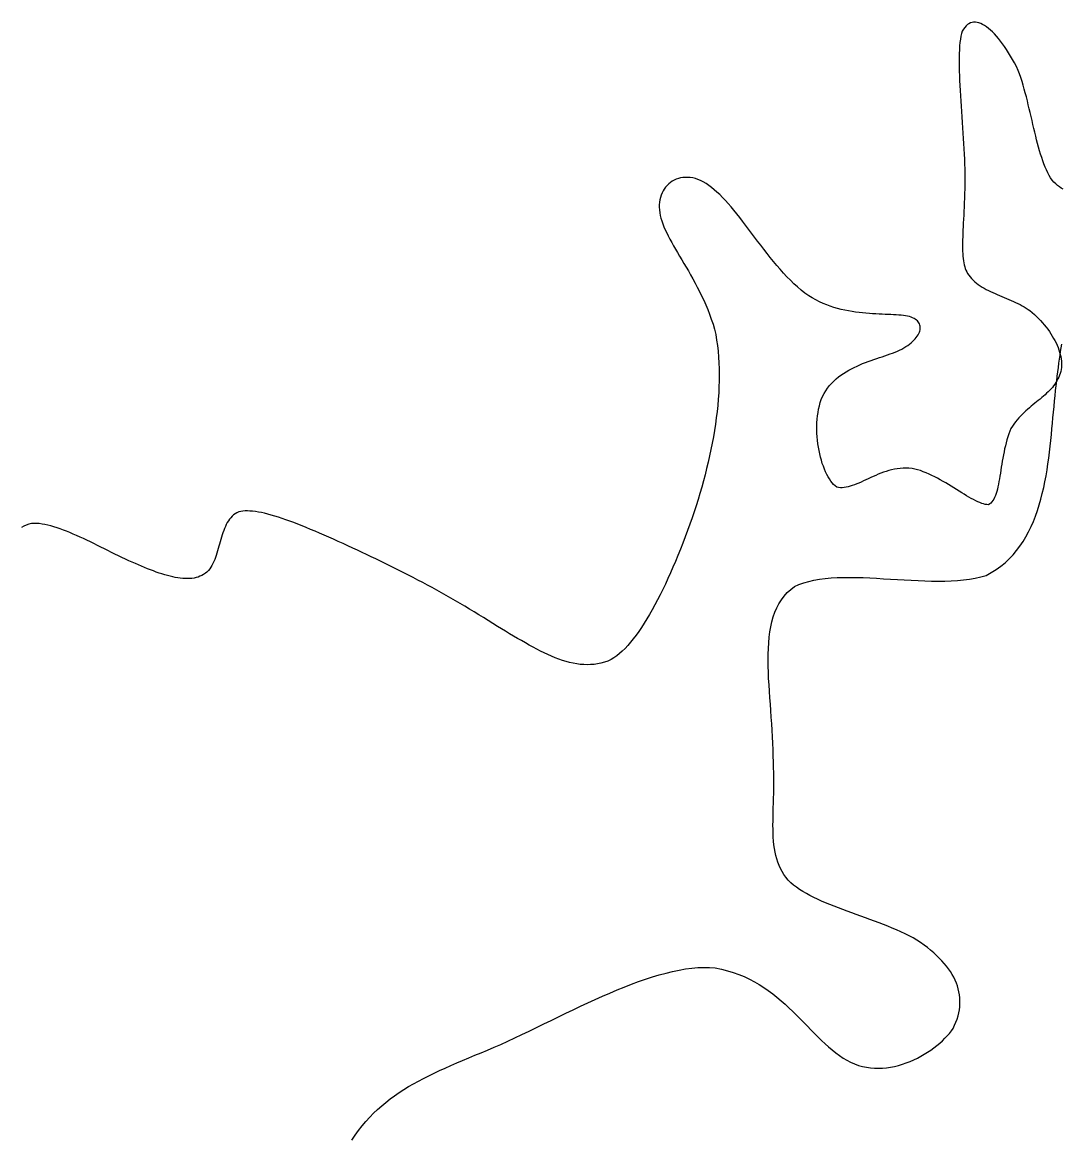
# Model space of a CAD drawing. Header units: metres. Extents: x 507606 to 508087, y 6966978 to 6967359.
# Drawn here: x 507904.185 to 507905.72, y 6967158.394 to 6967160.041 of the extents above; entities that cross this region are included whole.
import ezdxf

# ---------------------------------------------------------------- set-up
doc = ezdxf.new("R2010")
doc.units = ezdxf.units.M
doc.layers.add('mga2020VEG_TREE', color=252, linetype='Continuous')

# ---------------------------------------------------------------- blocks, each defined once
blk = doc.blocks.new('BAC V TREE')
for p, q in [((-8.698, 13.3885), (-8.6939, 13.4128)), ((-8.71, 13.3106), (-8.7061, 13.3374)), ((-8.7061, 13.3374), (-8.7021, 13.3633)), ((-8.7021, 13.3633), (-8.698, 13.3885)), ((-8.7215, 13.2251), (-8.7177, 13.2545)), ((-8.7177, 13.2545), (-8.7139, 13.283)), ((-8.7139, 13.283), (-8.71, 13.3106)), ((-8.7288, 13.1633), (-8.7252, 13.1947)), ((-8.7252, 13.1947), (-8.7215, 13.2251)), ((-8.7397, 13.0629), (-8.7361, 13.0974)), ((-8.7361, 13.0974), (-8.7325, 13.1309)), ((-8.7325, 13.1309), (-8.7288, 13.1633)), ((-8.7469, 12.9904), (-8.7433, 13.0272)), ((-8.7433, 13.0272), (-8.7397, 13.0629)), ((-8.7541, 12.9132), (-8.7505, 12.9524)), ((-8.7505, 12.9524), (-8.7469, 12.9904)), ((-8.761, 12.8375), (-8.7575, 12.8757)), ((-8.7575, 12.8757), (-8.7541, 12.9132)), ((-8.7687, 12.7596), (-8.7647, 12.7988)), ((-8.7647, 12.7988), (-8.761, 12.8375)), ((-8.7776, 12.6801), (-8.7729, 12.72)), ((-8.7729, 12.72), (-8.7687, 12.7596)), ((-8.7884, 12.5998), (-8.7827, 12.64)), ((-8.7827, 12.64), (-8.7776, 12.6801)), ((-8.7946, 12.5596), (-8.7884, 12.5998)), ((-8.809, 12.4793), (-8.8014, 12.5194)), ((-8.8014, 12.5194), (-8.7946, 12.5596)), ((-8.8265, 12.4), (-8.8173, 12.4395)), ((-8.8173, 12.4395), (-8.809, 12.4793)), ((-8.8476, 12.3223), (-8.8366, 12.3609)), ((-8.8366, 12.3609), (-8.8265, 12.4)), ((-8.8729, 12.2469), (-8.8597, 12.2843)), ((-8.8597, 12.2843), (-8.8476, 12.3223)), ((-8.9027, 12.1746), (-8.8872, 12.2104)), ((-8.8872, 12.2104), (-8.8729, 12.2469)), ((-8.9378, 12.1061), (-8.9196, 12.1398)), ((-8.9196, 12.1398), (-8.9027, 12.1746)), ((-9.0011, 12.0118), (-8.9784, 12.042)), ((-8.9784, 12.042), (-8.9574, 12.0734)), ((-8.9574, 12.0734), (-8.9378, 12.1061)), ((-9.0788, 11.9299), (-9.0512, 11.9557)), ((-9.0512, 11.9557), (-9.0253, 11.983)), ((-9.0253, 11.983), (-9.0011, 12.0118)), ((-9.1729, 11.8628), (-9.1396, 11.8834)), ((-9.1396, 11.8834), (-9.1083, 11.9058)), ((-9.1083, 11.9058), (-9.0788, 11.9299)), ((-10.4115, 11.8037), (-10.3758, 11.8118)), ((-10.3758, 11.8118), (-10.3385, 11.8183)), ((-10.3385, 11.8183), (-10.2996, 11.8232)), ((-10.2996, 11.8232), (-10.2594, 11.8268)), ((-10.2594, 11.8268), (-10.218, 11.8291)), ((-10.218, 11.8291), (-10.1754, 11.8304)), ((-10.1754, 11.8304), (-10.1319, 11.8306)), ((-10.1319, 11.8306), (-10.0875, 11.83)), ((-10.0875, 11.83), (-10.0423, 11.8287)), ((-10.0423, 11.8287), (-9.9966, 11.8268)), ((-9.9966, 11.8268), (-9.9503, 11.8244)), ((-9.9503, 11.8244), (-9.9037, 11.8218)), ((-9.9037, 11.8218), (-9.8568, 11.8189)), ((-9.8568, 11.8189), (-9.8098, 11.816)), ((-9.8098, 11.816), (-9.7627, 11.8132)), ((-9.7627, 11.8132), (-9.7159, 11.8106)), ((-9.7159, 11.8106), (-9.6692, 11.8083)), ((-9.6692, 11.8083), (-9.623, 11.8066)), ((-9.623, 11.8066), (-9.5772, 11.8054)), ((-9.5772, 11.8054), (-9.532, 11.805)), ((-9.532, 11.805), (-9.4876, 11.8054)), ((-9.4876, 11.8054), (-9.4441, 11.8069)), ((-9.4441, 11.8069), (-9.4016, 11.8095)), ((-9.4016, 11.8095), (-9.3601, 11.8133)), ((-9.3601, 11.8133), (-9.32, 11.8186)), ((-9.32, 11.8186), (-9.2811, 11.8254)), ((-9.2811, 11.8254), (-9.2438, 11.8339)), ((-9.2438, 11.8339), (-9.2081, 11.8442)), ((-9.2081, 11.8442), (-9.1729, 11.8628)), ((-10.5571, 11.7273), (-10.5337, 11.7487)), ((-10.5337, 11.7487), (-10.5078, 11.7683)), ((-10.5078, 11.7683), (-10.4777, 11.7821)), ((-10.4777, 11.7821), (-10.4455, 11.7939)), ((-10.4455, 11.7939), (-10.4115, 11.8037)), ((-10.6135, 11.6522), (-10.5969, 11.6789)), ((-10.5969, 11.6789), (-10.5781, 11.704)), ((-10.5781, 11.704), (-10.5571, 11.7273)), ((-10.6517, 11.5626), (-10.6409, 11.594)), ((-10.6409, 11.594), (-10.6282, 11.6238)), ((-10.6282, 11.6238), (-10.6135, 11.6522)), ((-10.6685, 11.4959), (-10.6609, 11.5299)), ((-10.6609, 11.5299), (-10.6517, 11.5626)), ((-10.6793, 11.4243), (-10.6746, 11.4607)), ((-10.6746, 11.4607), (-10.6685, 11.4959)), ((-10.685, 11.3484), (-10.6827, 11.3869)), ((-10.6827, 11.3869), (-10.6793, 11.4243)), ((-10.6866, 11.2689), (-10.6863, 11.3091)), ((-10.6863, 11.3091), (-10.685, 11.3484)), ((-10.6861, 11.228), (-10.6866, 11.2689)), ((-10.6848, 11.1863), (-10.6861, 11.228)), ((-10.683, 11.1441), (-10.6848, 11.1863)), ((-10.6806, 11.1013), (-10.683, 11.1441)), ((-10.6779, 11.0581), (-10.6806, 11.1013)), ((-10.6748, 11.0145), (-10.6779, 11.0581)), ((-10.6716, 10.9706), (-10.6748, 11.0145)), ((-10.6684, 10.9264), (-10.6716, 10.9706)), ((-10.6651, 10.8822), (-10.6684, 10.9264)), ((-10.6621, 10.8378), (-10.6651, 10.8822)), ((-10.6593, 10.7935), (-10.6621, 10.8378)), ((-10.6568, 10.7492), (-10.6593, 10.7935)), ((-10.6549, 10.7051), (-10.6568, 10.7492)), ((-10.6535, 10.6612), (-10.6549, 10.7051)), ((-10.6529, 10.6177), (-10.6535, 10.6612)), ((-10.6507, 10.5792), (-10.6529, 10.6177)), ((-10.6492, 10.5416), (-10.6507, 10.5792)), ((-10.6483, 10.5047), (-10.6492, 10.5416)), ((-10.6479, 10.4687), (-10.6483, 10.5047)), ((-10.6479, 10.4334), (-10.6479, 10.4687)), ((-10.6489, 10.3651), (-10.6483, 10.3989)), ((-10.6483, 10.3989), (-10.6479, 10.4334)), ((-10.6515, 10.2683), (-10.6506, 10.2998)), ((-10.6506, 10.2998), (-10.6497, 10.3321)), ((-10.6497, 10.3321), (-10.6489, 10.3651)), ((-10.6531, 10.2074), (-10.6524, 10.2375)), ((-10.6524, 10.2375), (-10.6515, 10.2683)), ((-10.6538, 10.1494), (-10.6536, 10.178)), ((-10.6536, 10.1213), (-10.6538, 10.1494)), ((-10.6536, 10.178), (-10.6531, 10.2074)), ((-10.653, 10.094), (-10.6536, 10.1213)), ((-10.6518, 10.0674), (-10.653, 10.094)), ((-10.65, 10.0414), (-10.6518, 10.0674)), ((-10.6474, 10.016), (-10.65, 10.0414)), ((-10.6441, 9.9913), (-10.6474, 10.016)), ((-10.6399, 9.9672), (-10.6441, 9.9913)), ((-10.6348, 9.9437), (-10.6399, 9.9672)), ((-10.6287, 9.9208), (-10.6348, 9.9437)), ((-10.6214, 9.8986), (-10.6287, 9.9208)), ((-10.6129, 9.8769), (-10.6214, 9.8986)), ((-10.6032, 9.8558), (-10.6129, 9.8769)), ((-10.5921, 9.8353), (-10.6032, 9.8558)), ((-10.5796, 9.8154), (-10.5921, 9.8353)), ((-10.5656, 9.796), (-10.5796, 9.8154)), ((-10.55, 9.7771), (-10.5656, 9.796)), ((-10.5327, 9.7588), (-10.55, 9.7771)), ((-10.5141, 9.7431), (-10.5327, 9.7588)), ((-10.4942, 9.728), (-10.5141, 9.7431)), ((-10.473, 9.7134), (-10.4942, 9.728)), ((-10.4507, 9.6993), (-10.473, 9.7134)), ((-10.4273, 9.6857), (-10.4507, 9.6993)), ((-10.4029, 9.6724), (-10.4273, 9.6857)), ((-10.3776, 9.6595), (-10.4029, 9.6724)), ((-10.3514, 9.647), (-10.3776, 9.6595)), ((-10.3244, 9.6348), (-10.3514, 9.647)), ((-10.2966, 9.6228), (-10.3244, 9.6348)), ((-10.2683, 9.611), (-10.2966, 9.6228)), ((-10.2393, 9.5995), (-10.2683, 9.611)), ((-10.2099, 9.5881), (-10.2393, 9.5995)), ((-10.18, 9.5768), (-10.2099, 9.5881)), ((-10.1498, 9.5657), (-10.18, 9.5768)), ((-10.1193, 9.5546), (-10.1498, 9.5657)), ((-10.0886, 9.5435), (-10.1193, 9.5546)), ((-10.0578, 9.5323), (-10.0886, 9.5435)), ((-10.0268, 9.5212), (-10.0578, 9.5323)), ((-9.9959, 9.5099), (-10.0268, 9.5212)), ((-9.9651, 9.4986), (-9.9959, 9.5099)), ((-9.9344, 9.487), (-9.9651, 9.4986)), ((-9.904, 9.4753), (-9.9344, 9.487)), ((-9.8739, 9.4633), (-9.904, 9.4753)), ((-9.8441, 9.4511), (-9.8739, 9.4633)), ((-9.8148, 9.4386), (-9.8441, 9.4511)), ((-9.7859, 9.4258), (-9.8148, 9.4386)), ((-9.7577, 9.4125), (-9.7859, 9.4258)), ((-9.7302, 9.3989), (-9.7577, 9.4125)), ((-9.7033, 9.3849), (-9.7302, 9.3989)), ((-9.6773, 9.3703), (-9.7033, 9.3849)), ((-9.6524, 9.3535), (-9.6773, 9.3703)), ((-9.6286, 9.3364), (-9.6524, 9.3535)), ((-9.6058, 9.3192), (-9.6286, 9.3364)), ((-9.5841, 9.3018), (-9.6058, 9.3192)), ((-9.5634, 9.2841), (-9.5841, 9.3018)), ((-9.5439, 9.2663), (-9.5634, 9.2841)), ((-9.5254, 9.2483), (-9.5439, 9.2663)), ((-9.508, 9.2302), (-9.5254, 9.2483)), ((-11.3794, 9.1465), (-11.3345, 9.1573)), ((-11.3345, 9.1573), (-11.2904, 9.1665)), ((-11.2904, 9.1665), (-11.2471, 9.1739)), ((-11.2471, 9.1739), (-11.2048, 9.1794)), ((-11.2048, 9.1794), (-11.1634, 9.183)), ((-11.1634, 9.183), (-11.123, 9.1844)), ((-11.123, 9.1844), (-11.0837, 9.1837)), ((-11.0837, 9.1837), (-11.0455, 9.1807)), ((-11.0455, 9.1807), (-11.0032, 9.1726)), ((-11.0032, 9.1726), (-10.9625, 9.1625)), ((-10.9625, 9.1625), (-10.9232, 9.1507)), ((-9.4918, 9.2118), (-9.508, 9.2302)), ((-9.4766, 9.1933), (-9.4918, 9.2118)), ((-9.4626, 9.1746), (-9.4766, 9.1933)), ((-9.4497, 9.1558), (-9.4626, 9.1746)), ((-11.6137, 9.0704), (-11.5657, 9.0882)), ((-11.5657, 9.0882), (-11.5182, 9.1048)), ((-11.5182, 9.1048), (-11.4713, 9.1201)), ((-11.4713, 9.1201), (-11.425, 9.134)), ((-11.425, 9.134), (-11.3794, 9.1465)), ((-10.9232, 9.1507), (-10.8855, 9.1371)), ((-10.8855, 9.1371), (-10.8491, 9.122)), ((-10.8491, 9.122), (-10.814, 9.1055)), ((-10.814, 9.1055), (-10.7801, 9.0876)), ((-10.7801, 9.0876), (-10.7475, 9.0684)), ((-9.438, 9.1367), (-9.4497, 9.1558)), ((-9.4274, 9.1176), (-9.438, 9.1367)), ((-9.418, 9.0982), (-9.4274, 9.1176)), ((-9.4097, 9.0788), (-9.418, 9.0982)), ((-11.8097, 8.9895), (-11.7602, 9.011)), ((-11.7602, 9.011), (-11.711, 9.0317)), ((-11.711, 9.0317), (-11.6622, 9.0516)), ((-11.6622, 9.0516), (-11.6137, 9.0704)), ((-10.7475, 9.0684), (-10.7159, 9.0482)), ((-10.7159, 9.0482), (-10.6853, 9.0269)), ((-10.6853, 9.0269), (-10.6557, 9.0048)), ((-10.6557, 9.0048), (-10.6269, 8.9819)), ((-9.4026, 9.0591), (-9.4097, 9.0788)), ((-9.3967, 9.0394), (-9.4026, 9.0591)), ((-9.392, 9.0194), (-9.3967, 9.0394)), ((-9.3885, 8.9994), (-9.392, 9.0194)), ((-11.9593, 8.9213), (-11.9093, 8.9445)), ((-11.9093, 8.9445), (-11.8594, 8.9673)), ((-11.8594, 8.9673), (-11.8097, 8.9895)), ((-10.6269, 8.9819), (-10.599, 8.9583)), ((-10.599, 8.9583), (-10.5718, 8.9342)), ((-10.5718, 8.9342), (-10.5452, 8.9097)), ((-9.3862, 8.9792), (-9.3885, 8.9994)), ((-9.3867, 8.9178), (-9.3853, 8.9384)), ((-9.3852, 8.9589), (-9.3862, 8.9792)), ((-9.3853, 8.9384), (-9.3852, 8.9589)), ((-12.1094, 8.8495), (-12.0594, 8.8737)), ((-12.0594, 8.8737), (-12.0093, 8.8976)), ((-12.0093, 8.8976), (-11.9593, 8.9213)), ((-10.5452, 8.9097), (-10.5193, 8.8849)), ((-10.5193, 8.8849), (-10.4939, 8.8599)), ((-10.4939, 8.8599), (-10.4689, 8.8348)), ((-9.4048, 8.8344), (-9.3983, 8.8554)), ((-9.3983, 8.8554), (-9.3932, 8.8763)), ((-9.3932, 8.8763), (-9.3893, 8.8971)), ((-9.3893, 8.8971), (-9.3867, 8.9178)), ((-12.2585, 8.7771), (-12.209, 8.8011)), ((-12.209, 8.8011), (-12.1593, 8.8253)), ((-12.1593, 8.8253), (-12.1094, 8.8495)), ((-10.4689, 8.8348), (-10.4443, 8.8098)), ((-10.4443, 8.8098), (-10.42, 8.7849)), ((-10.42, 8.7849), (-10.396, 8.7603)), ((-9.4317, 8.7706), (-9.4214, 8.792)), ((-9.4214, 8.792), (-9.4124, 8.8132)), ((-9.4124, 8.8132), (-9.4048, 8.8344)), ((-12.4533, 8.6839), (-12.4052, 8.7065)), ((-12.4052, 8.7065), (-12.3567, 8.7296)), ((-12.3567, 8.7296), (-12.3078, 8.7532)), ((-12.3078, 8.7532), (-12.2585, 8.7771)), ((-10.396, 8.7603), (-10.3721, 8.736)), ((-10.3721, 8.736), (-10.3483, 8.7123)), ((-10.3483, 8.7123), (-10.3245, 8.6892)), ((-9.5045, 8.6869), (-9.4875, 8.7035)), ((-9.4875, 8.7035), (-9.4717, 8.7202)), ((-9.4717, 8.7202), (-9.4571, 8.737)), ((-9.4571, 8.737), (-9.4437, 8.7538)), ((-9.4437, 8.7538), (-9.4317, 8.7706)), ((-12.5901, 8.6243), (-12.5459, 8.6429)), ((-12.5459, 8.6429), (-12.5008, 8.6619)), ((-12.5008, 8.6619), (-12.4533, 8.6839)), ((-10.3245, 8.6892), (-10.3007, 8.6668)), ((-10.3007, 8.6668), (-10.2768, 8.6453)), ((-10.2768, 8.6453), (-10.2526, 8.6247)), ((-9.5827, 8.6238), (-9.5617, 8.639)), ((-9.5617, 8.639), (-9.5416, 8.6546)), ((-9.5416, 8.6546), (-9.5225, 8.6706)), ((-9.5225, 8.6706), (-9.5045, 8.6869)), ((-12.7992, 8.5365), (-12.759, 8.5536)), ((-12.759, 8.5536), (-12.718, 8.571)), ((-12.718, 8.571), (-12.6762, 8.5885)), ((-12.6762, 8.5885), (-12.6336, 8.6062)), ((-12.6336, 8.6062), (-12.5901, 8.6243)), ((-10.2526, 8.6247), (-10.2282, 8.6052)), ((-10.2282, 8.6052), (-10.2035, 8.5869)), ((-10.2035, 8.5869), (-10.1784, 8.5699)), ((-10.1784, 8.5699), (-10.1528, 8.5543)), ((-10.1528, 8.5543), (-10.1269, 8.5408)), ((-9.7242, 8.5465), (-9.699, 8.5573)), ((-9.699, 8.5573), (-9.6744, 8.5691)), ((-9.6744, 8.5691), (-9.6504, 8.5818)), ((-9.6504, 8.5818), (-9.6271, 8.5951)), ((-9.6271, 8.5951), (-9.6045, 8.6092)), ((-9.6045, 8.6092), (-9.5827, 8.6238)), ((-12.9521, 8.4675), (-12.915, 8.4849)), ((-12.915, 8.4849), (-12.8772, 8.5022)), ((-12.8772, 8.5022), (-12.8386, 8.5193)), ((-12.8386, 8.5193), (-12.7992, 8.5365)), ((-10.1269, 8.5408), (-10.1007, 8.5294)), ((-10.1007, 8.5294), (-10.0741, 8.52)), ((-10.0741, 8.52), (-10.0473, 8.5126)), ((-10.0473, 8.5126), (-10.0202, 8.5069)), ((-10.0202, 8.5069), (-9.9929, 8.5031)), ((-9.9929, 8.5031), (-9.9655, 8.501)), ((-9.9655, 8.501), (-9.9381, 8.5005)), ((-9.9381, 8.5005), (-9.9107, 8.5015)), ((-9.9107, 8.5015), (-9.8834, 8.5041)), ((-9.8834, 8.5041), (-9.8562, 8.508)), ((-9.8562, 8.508), (-9.8291, 8.5133)), ((-9.8291, 8.5133), (-9.8024, 8.5199)), ((-9.8024, 8.5199), (-9.7759, 8.5277)), ((-9.7759, 8.5277), (-9.7498, 8.5365)), ((-9.7498, 8.5365), (-9.7242, 8.5465)), ((-13.0924, 8.395), (-13.0585, 8.4137)), ((-13.0585, 8.4137), (-13.0238, 8.432)), ((-13.0238, 8.432), (-12.9883, 8.4499)), ((-12.9883, 8.4499), (-12.9521, 8.4675)), ((-13.2204, 8.3142), (-13.1895, 8.3354)), ((-13.1895, 8.3354), (-13.1579, 8.3559)), ((-13.1579, 8.3559), (-13.1255, 8.3757)), ((-13.1255, 8.3757), (-13.0924, 8.395)), ((-13.3084, 8.2455), (-13.2798, 8.2693)), ((-13.2798, 8.2693), (-13.2505, 8.2922)), ((-13.2505, 8.2922), (-13.2204, 8.3142)), ((-13.3898, 8.1677), (-13.3634, 8.1948)), ((-13.3634, 8.1948), (-13.3363, 8.2207)), ((-13.3363, 8.2207), (-13.3084, 8.2455)), ((-13.4646, 8.079), (-13.4404, 8.1099)), ((-13.4404, 8.1099), (-13.4155, 8.1395)), ((-13.4155, 8.1395), (-13.3898, 8.1677)), ((-13.5108, 8.0128), (-13.488, 8.0466)), ((-13.488, 8.0466), (-13.4646, 8.079)), ((7.3339, -9.7466), (7.3221, -9.7632)), ((7.3465, -9.7325), (7.3339, -9.7466)), ((7.3598, -9.7209), (7.3465, -9.7325)), ((7.3737, -9.7117), (7.3598, -9.7209)), ((7.3882, -9.705), (7.3737, -9.7117)), ((7.4033, -9.7005), (7.3882, -9.705)), ((7.419, -9.6983), (7.4033, -9.7005)), ((7.4351, -9.6983), (7.419, -9.6983)), ((7.4517, -9.7005), (7.4351, -9.6983)), ((7.4687, -9.7048), (7.4517, -9.7005)), ((7.4861, -9.7112), (7.4687, -9.7048)), ((7.5039, -9.7196), (7.4861, -9.7112)), ((7.522, -9.7299), (7.5039, -9.7196)), ((7.5404, -9.7422), (7.522, -9.7299)), ((7.559, -9.7563), (7.5404, -9.7422)), ((7.5778, -9.7722), (7.559, -9.7563)), ((7.2979, -9.8315), (7.2929, -9.8599)), ((7.3039, -9.8056), (7.2979, -9.8315)), ((7.3109, -9.7823), (7.3039, -9.8056)), ((7.3221, -9.7632), (7.3109, -9.7823)), ((7.5968, -9.7899), (7.5778, -9.7722)), ((7.6159, -9.8092), (7.5968, -9.7899)), ((7.6351, -9.8302), (7.6159, -9.8092)), ((7.6544, -9.8528), (7.6351, -9.8302)), ((7.2888, -9.8906), (7.2856, -9.9236)), ((7.2929, -9.8599), (7.2888, -9.8906)), ((7.6737, -9.877), (7.6544, -9.8528)), ((7.693, -9.9026), (7.6737, -9.877)), ((7.7123, -9.9297), (7.693, -9.9026)), ((7.2832, -9.9587), (7.2816, -9.9958)), ((7.2856, -9.9236), (7.2832, -9.9587)), ((7.7314, -9.9581), (7.7123, -9.9297)), ((7.7505, -9.9879), (7.7314, -9.9581)), ((7.7694, -10.019), (7.7505, -9.9879)), ((7.2807, -10.0347), (7.2805, -10.0754)), ((7.2816, -9.9958), (7.2807, -10.0347)), ((7.7881, -10.0513), (7.7694, -10.019)), ((7.8066, -10.0848), (7.7881, -10.0513)), ((7.2805, -10.0754), (7.2809, -10.1176)), ((7.2809, -10.1176), (7.2818, -10.1613)), ((7.8248, -10.1194), (7.8066, -10.0848)), ((7.8427, -10.1551), (7.8248, -10.1194)), ((7.2818, -10.1613), (7.2833, -10.2062)), ((7.2833, -10.2062), (7.2852, -10.2524)), ((7.8551, -10.1894), (7.8427, -10.1551)), ((7.8669, -10.2243), (7.8551, -10.1894)), ((7.2852, -10.2524), (7.2875, -10.2996)), ((7.8782, -10.2598), (7.8669, -10.2243)), ((7.889, -10.2958), (7.8782, -10.2598)), ((7.2875, -10.2996), (7.2901, -10.3478)), ((7.2901, -10.3478), (7.2931, -10.3967)), ((7.8995, -10.3323), (7.889, -10.2958)), ((7.9096, -10.3692), (7.8995, -10.3323)), ((7.2931, -10.3967), (7.2963, -10.4463)), ((7.9193, -10.4064), (7.9096, -10.3692)), ((7.9288, -10.4438), (7.9193, -10.4064)), ((7.2963, -10.4463), (7.2996, -10.4965)), ((7.2996, -10.4965), (7.3031, -10.547)), ((7.938, -10.4814), (7.9288, -10.4438)), ((7.9471, -10.5191), (7.938, -10.4814)), ((7.3031, -10.547), (7.3067, -10.5978)), ((7.9559, -10.5567), (7.9471, -10.5191)), ((7.9647, -10.5944), (7.9559, -10.5567)), ((7.3067, -10.5978), (7.3103, -10.6487)), ((7.3103, -10.6487), (7.3138, -10.6996)), ((7.9733, -10.6319), (7.9647, -10.5944)), ((7.982, -10.6691), (7.9733, -10.6319)), ((7.9906, -10.7061), (7.982, -10.6691)), ((7.3138, -10.6996), (7.3173, -10.7504)), ((7.9993, -10.7428), (7.9906, -10.7061)), ((8.0081, -10.779), (7.9993, -10.7428)), ((7.3173, -10.7504), (7.3206, -10.801)), ((7.3206, -10.801), (7.3238, -10.8511)), ((8.017, -10.8147), (8.0081, -10.779)), ((8.0261, -10.8498), (8.017, -10.8147)), ((7.3238, -10.8511), (7.3267, -10.9007)), ((8.0354, -10.8842), (8.0261, -10.8498)), ((8.0449, -10.918), (8.0354, -10.8842)), ((7.3267, -10.9007), (7.3293, -10.9497)), ((7.3293, -10.9497), (7.3315, -10.9978)), ((8.0548, -10.9509), (8.0449, -10.918)), ((8.065, -10.983), (8.0548, -10.9509)), ((7.3315, -10.9978), (7.3333, -11.0451)), ((7.3333, -11.0451), (7.3347, -11.0913)), ((8.0756, -11.0141), (8.065, -10.983)), ((8.0866, -11.0442), (8.0756, -11.0141)), ((8.0981, -11.0731), (8.0866, -11.0442)), ((7.3347, -11.0913), (7.3356, -11.1363)), ((8.1101, -11.101), (8.0981, -11.0731)), ((8.1226, -11.1275), (8.1101, -11.101)), ((4.5751, -11.1983), (4.5567, -11.2087)), ((4.5946, -11.1894), (4.5751, -11.1983)), ((4.6148, -11.1822), (4.5946, -11.1894)), ((4.636, -11.1767), (4.6148, -11.1822)), ((4.6578, -11.173), (4.636, -11.1767)), ((4.6803, -11.1711), (4.6578, -11.173)), ((4.7034, -11.1712), (4.6803, -11.1711)), ((4.7271, -11.1731), (4.7034, -11.1712)), ((4.7513, -11.1772), (4.7271, -11.1731)), ((4.7758, -11.1833), (4.7513, -11.1772)), ((4.8008, -11.1917), (4.7758, -11.1833)), ((4.8259, -11.2022), (4.8008, -11.1917)), ((7.3354, -11.1859), (7.3349, -11.2341)), ((7.3356, -11.1363), (7.3354, -11.1859)), ((8.1357, -11.1528), (8.1226, -11.1275)), ((8.1495, -11.1766), (8.1357, -11.1528)), ((8.1639, -11.199), (8.1495, -11.1766)), ((4.4935, -11.2646), (4.4807, -11.2818)), ((4.5075, -11.2486), (4.4935, -11.2646)), ((4.5228, -11.2339), (4.5075, -11.2486)), ((4.5392, -11.2206), (4.5228, -11.2339)), ((4.5567, -11.2087), (4.5392, -11.2206)), ((4.8514, -11.2151), (4.8259, -11.2022)), ((4.8769, -11.2304), (4.8514, -11.2151)), ((4.9025, -11.2481), (4.8769, -11.2304)), ((4.9282, -11.2683), (4.9025, -11.2481)), ((4.9547, -11.2884), (4.9282, -11.2683)), ((7.3349, -11.2341), (7.334, -11.2809)), ((8.1808, -11.2165), (8.1639, -11.199)), ((8.1978, -11.2325), (8.1808, -11.2165)), ((8.2151, -11.2472), (8.1978, -11.2325)), ((8.2326, -11.2606), (8.2151, -11.2472)), ((8.2503, -11.2729), (8.2326, -11.2606)), ((8.2683, -11.2841), (8.2503, -11.2729)), ((4.4507, -11.3401), (4.4437, -11.3616)), ((4.4593, -11.3196), (4.4507, -11.3401)), ((4.4693, -11.3002), (4.4593, -11.3196)), ((4.4807, -11.2818), (4.4693, -11.3002)), ((4.9812, -11.3107), (4.9547, -11.2884)), ((5.0078, -11.3351), (4.9812, -11.3107)), ((5.0344, -11.3614), (5.0078, -11.3351)), ((7.3329, -11.3261), (7.3315, -11.37)), ((7.334, -11.2809), (7.3329, -11.3261)), ((4.4345, -11.4071), (4.4325, -11.431)), ((4.4382, -11.3839), (4.4345, -11.4071)), ((4.4437, -11.3616), (4.4382, -11.3839)), ((5.0612, -11.3894), (5.0344, -11.3614)), ((5.088, -11.4192), (5.0612, -11.3894)), ((5.115, -11.4504), (5.088, -11.4192)), ((7.3299, -11.4125), (7.3282, -11.4536)), ((7.3315, -11.37), (7.3299, -11.4125)), ((4.4325, -11.431), (4.4323, -11.4556)), ((4.4323, -11.4556), (4.4339, -11.4808)), ((4.4339, -11.4808), (4.4375, -11.5065)), ((5.1422, -11.4831), (5.115, -11.4504)), ((5.1695, -11.5169), (5.1422, -11.4831)), ((7.3264, -11.4934), (7.3245, -11.5318)), ((7.3282, -11.4536), (7.3264, -11.4934)), ((4.4375, -11.5065), (4.4422, -11.5324)), ((4.4422, -11.5324), (4.4487, -11.5587)), ((4.4487, -11.5587), (4.4568, -11.5855)), ((5.197, -11.5519), (5.1695, -11.5169)), ((5.2247, -11.5878), (5.197, -11.5519)), ((7.3227, -11.569), (7.3208, -11.6048)), ((7.3245, -11.5318), (7.3227, -11.569)), ((4.4568, -11.5855), (4.4664, -11.6129)), ((4.4664, -11.6129), (4.4775, -11.6408)), ((4.4775, -11.6408), (4.49, -11.6692)), ((5.2526, -11.6246), (5.2247, -11.5878)), ((5.2808, -11.662), (5.2526, -11.6246)), ((7.3191, -11.6394), (7.3175, -11.6727)), ((7.3208, -11.6048), (7.3191, -11.6394)), ((4.49, -11.6692), (4.5036, -11.6982)), ((4.5036, -11.6982), (4.5185, -11.7279)), ((4.5185, -11.7279), (4.5344, -11.7581)), ((5.3093, -11.7), (5.2808, -11.662)), ((5.338, -11.7384), (5.3093, -11.7)), ((7.316, -11.7048), (7.3148, -11.7357)), ((7.3175, -11.6727), (7.316, -11.7048)), ((4.5344, -11.7581), (4.5512, -11.7889)), ((4.5512, -11.7889), (4.569, -11.8204)), ((5.3671, -11.7771), (5.338, -11.7384)), ((5.3965, -11.8159), (5.3671, -11.7771)), ((7.3131, -11.794), (7.3128, -11.8214)), ((7.3138, -11.7654), (7.3131, -11.794)), ((7.3148, -11.7357), (7.3138, -11.7654)), ((4.569, -11.8204), (4.5875, -11.8525)), ((4.5875, -11.8525), (4.6067, -11.8854)), ((5.4262, -11.8547), (5.3965, -11.8159)), ((5.4562, -11.8933), (5.4262, -11.8547)), ((7.3128, -11.8214), (7.3129, -11.8477)), ((7.3129, -11.8477), (7.3135, -11.8729)), ((7.3135, -11.8729), (7.3145, -11.897)), ((4.6067, -11.8854), (4.6264, -11.9189)), ((4.6264, -11.9189), (4.6467, -11.9531)), ((4.6467, -11.9531), (4.6673, -11.9881)), ((5.4867, -11.9317), (5.4562, -11.8933)), ((5.5175, -11.9696), (5.4867, -11.9317)), ((7.3145, -11.897), (7.3161, -11.9201)), ((7.3161, -11.9201), (7.3182, -11.9421)), ((7.3182, -11.9421), (7.321, -11.9631)), ((4.6673, -11.9881), (4.6882, -12.0238)), ((4.6882, -12.0238), (4.7094, -12.0603)), ((5.5488, -12.007), (5.5175, -11.9696)), ((5.5805, -12.0438), (5.5488, -12.007)), ((7.321, -11.9631), (7.3244, -11.9832)), ((7.3244, -11.9832), (7.3286, -12.0022)), ((7.3286, -12.0022), (7.3335, -12.0203)), ((7.3335, -12.0203), (7.3393, -12.0375)), ((4.7094, -12.0603), (4.7306, -12.0976)), ((4.7306, -12.0976), (4.7518, -12.1357)), ((5.6127, -12.0796), (5.5805, -12.0438)), ((5.6453, -12.1145), (5.6127, -12.0796)), ((7.3393, -12.0375), (7.3458, -12.0537)), ((7.3458, -12.0537), (7.3533, -12.0691)), ((7.3533, -12.0691), (7.3618, -12.0836)), ((7.3618, -12.0836), (7.3731, -12.1009)), ((7.3731, -12.1009), (7.3856, -12.1174)), ((4.7518, -12.1357), (4.773, -12.1746)), ((4.773, -12.1746), (4.794, -12.2143)), ((5.6785, -12.1483), (5.6453, -12.1145)), ((5.7121, -12.1809), (5.6785, -12.1483)), ((5.7463, -12.212), (5.7121, -12.1809)), ((7.3856, -12.1174), (7.3992, -12.1331)), ((7.3992, -12.1331), (7.4138, -12.1481)), ((7.4138, -12.1481), (7.4293, -12.1623)), ((7.4293, -12.1623), (7.4456, -12.1759)), ((7.4456, -12.1759), (7.4628, -12.1888)), ((4.794, -12.2143), (4.8146, -12.2549)), ((4.8146, -12.2549), (4.8349, -12.2963)), ((5.781, -12.2417), (5.7463, -12.212)), ((5.8163, -12.2697), (5.781, -12.2417)), ((7.4628, -12.1888), (7.4807, -12.2011)), ((7.4807, -12.2011), (7.4993, -12.213)), ((7.4993, -12.213), (7.5186, -12.2243)), ((7.5186, -12.2243), (7.5384, -12.2353)), ((7.5384, -12.2353), (7.5586, -12.2458)), ((7.5586, -12.2458), (7.5793, -12.256)), ((7.5793, -12.256), (7.6004, -12.2659)), ((4.8349, -12.2963), (4.8548, -12.3387)), ((5.8522, -12.2958), (5.8163, -12.2697)), ((5.8858, -12.3163), (5.8522, -12.2958)), ((5.9198, -12.335), (5.8858, -12.3163)), ((7.6004, -12.2659), (7.6218, -12.2756)), ((7.6218, -12.2756), (7.6434, -12.2851)), ((7.6434, -12.2851), (7.6652, -12.2945)), ((7.6652, -12.2945), (7.6871, -12.3037)), ((7.6871, -12.3037), (7.7091, -12.3129)), ((7.7091, -12.3129), (7.731, -12.3221)), ((7.731, -12.3221), (7.7529, -12.3314)), ((7.7529, -12.3314), (7.7747, -12.3408)), ((4.8548, -12.3387), (4.874, -12.382)), ((4.874, -12.382), (4.8926, -12.4262)), ((5.954, -12.3522), (5.9198, -12.335)), ((5.9883, -12.3677), (5.954, -12.3522)), ((6.0229, -12.3818), (5.9883, -12.3677)), ((6.0575, -12.3946), (6.0229, -12.3818)), ((6.0921, -12.406), (6.0575, -12.3946)), ((6.1267, -12.4161), (6.0921, -12.406)), ((7.7747, -12.3408), (7.7962, -12.3502)), ((7.7962, -12.3502), (7.8175, -12.3599)), ((7.8175, -12.3599), (7.8385, -12.3699)), ((7.8385, -12.3699), (7.8591, -12.3801)), ((7.8591, -12.3801), (7.8792, -12.3906)), ((7.8792, -12.3906), (7.8988, -12.4015)), ((7.8988, -12.4015), (7.9178, -12.4129)), ((4.8926, -12.4262), (4.9105, -12.4713)), ((4.9105, -12.4713), (4.9274, -12.5174)), ((6.1612, -12.4251), (6.1267, -12.4161)), ((6.1956, -12.4331), (6.1612, -12.4251)), ((6.2298, -12.44), (6.1956, -12.4331)), ((6.2638, -12.446), (6.2298, -12.44)), ((6.2975, -12.4512), (6.2638, -12.446)), ((6.3308, -12.4556), (6.2975, -12.4512)), ((6.3637, -12.4593), (6.3308, -12.4556)), ((6.3962, -12.4624), (6.3637, -12.4593)), ((6.4281, -12.4649), (6.3962, -12.4624)), ((6.4595, -12.4671), (6.4281, -12.4649)), ((6.4902, -12.4688), (6.4595, -12.4671)), ((6.5203, -12.4703), (6.4902, -12.4688)), ((6.5496, -12.4715), (6.5203, -12.4703)), ((6.5782, -12.4726), (6.5496, -12.4715)), ((6.6059, -12.4736), (6.5782, -12.4726)), ((6.6327, -12.4746), (6.6059, -12.4736)), ((6.6585, -12.4758), (6.6327, -12.4746)), ((6.6834, -12.4771), (6.6585, -12.4758)), ((6.7072, -12.4787), (6.6834, -12.4771)), ((6.7298, -12.4806), (6.7072, -12.4787)), ((6.7513, -12.4829), (6.7298, -12.4806)), ((6.7716, -12.4856), (6.7513, -12.4829)), ((7.9178, -12.4129), (7.9362, -12.4247)), ((7.9362, -12.4247), (7.9539, -12.4371)), ((7.9539, -12.4371), (7.9751, -12.4551)), ((7.9751, -12.4551), (7.9957, -12.4736)), ((7.9957, -12.4736), (8.0158, -12.4926)), ((4.9274, -12.5174), (4.9435, -12.5645)), ((6.7906, -12.489), (6.7716, -12.4856)), ((6.8082, -12.4935), (6.7906, -12.489)), ((6.8245, -12.4987), (6.8082, -12.4935)), ((6.8393, -12.5047), (6.8245, -12.4987)), ((6.8528, -12.5114), (6.8393, -12.5047)), ((6.8648, -12.5187), (6.8528, -12.5114)), ((6.8754, -12.5266), (6.8648, -12.5187)), ((6.8847, -12.535), (6.8754, -12.5266)), ((6.8926, -12.544), (6.8847, -12.535)), ((6.8991, -12.5535), (6.8926, -12.544)), ((6.9042, -12.5635), (6.8991, -12.5535)), ((8.0158, -12.4926), (8.0353, -12.512)), ((8.0353, -12.512), (8.0541, -12.5319)), ((8.0541, -12.5319), (8.0723, -12.552)), ((8.0723, -12.552), (8.0897, -12.5726)), ((4.9435, -12.5645), (4.9584, -12.6126)), ((4.9584, -12.6126), (4.9689, -12.6639)), ((6.9032, -12.6428), (6.9072, -12.6307)), ((6.908, -12.5738), (6.9042, -12.5635)), ((6.9072, -12.6307), (6.91, -12.6188)), ((6.9105, -12.5846), (6.908, -12.5738)), ((6.91, -12.6188), (6.9115, -12.6071)), ((6.9117, -12.5957), (6.9105, -12.5846)), ((6.9115, -12.6071), (6.9117, -12.5957)), ((8.0897, -12.5726), (8.1065, -12.5934)), ((8.1065, -12.5934), (8.1225, -12.6144)), ((8.1225, -12.6144), (8.1378, -12.6357)), ((8.1378, -12.6357), (8.1522, -12.6572)), ((4.9689, -12.6639), (4.9779, -12.7162)), ((6.8522, -12.7176), (6.8638, -12.705)), ((6.8638, -12.705), (6.8742, -12.6925)), ((6.8742, -12.6925), (6.8833, -12.68)), ((6.8833, -12.68), (6.8912, -12.6675)), ((6.8912, -12.6675), (6.8978, -12.6551)), ((6.8978, -12.6551), (6.9032, -12.6428)), ((8.1522, -12.6572), (8.1658, -12.6788)), ((8.1658, -12.6788), (8.1786, -12.7005)), ((8.1786, -12.7005), (8.1904, -12.7222)), ((4.9779, -12.7162), (4.9854, -12.7693)), ((4.9854, -12.7693), (4.9915, -12.8233)), ((6.757, -12.7902), (6.7758, -12.7786)), ((6.7758, -12.7786), (6.7935, -12.7667)), ((6.7935, -12.7667), (6.81, -12.7546)), ((6.81, -12.7546), (6.8252, -12.7424)), ((6.8252, -12.7424), (6.8393, -12.73)), ((6.8393, -12.73), (6.8522, -12.7176)), ((8.1904, -12.7222), (8.2013, -12.7441)), ((8.2013, -12.7441), (8.2113, -12.7659)), ((8.2113, -12.7659), (8.2203, -12.7876)), ((8.2203, -12.7876), (8.2283, -12.8094)), ((4.9915, -12.8233), (4.9962, -12.878)), ((6.5762, -12.8657), (6.6012, -12.8571)), ((6.6012, -12.8571), (6.6256, -12.8485)), ((6.6256, -12.8485), (6.6493, -12.8398)), ((6.6493, -12.8398), (6.6723, -12.831)), ((6.6723, -12.831), (6.6945, -12.8219)), ((6.6945, -12.8219), (6.7158, -12.8125)), ((6.7158, -12.8125), (6.737, -12.8015)), ((6.737, -12.8015), (6.757, -12.7902)), ((8.2283, -12.8094), (8.2352, -12.8309)), ((8.2352, -12.8309), (8.2411, -12.8524)), ((8.2411, -12.8524), (8.2459, -12.8736)), ((4.9962, -12.878), (4.9995, -12.9334)), ((4.9995, -12.9334), (5.0015, -12.9894)), ((6.3646, -12.9406), (6.3915, -12.93)), ((6.3915, -12.93), (6.4184, -12.9199)), ((6.4184, -12.9199), (6.4453, -12.9102)), ((6.4453, -12.9102), (6.472, -12.9009)), ((6.472, -12.9009), (6.4986, -12.8918)), ((6.4986, -12.8918), (6.5249, -12.883)), ((6.5249, -12.883), (6.5508, -12.8743)), ((6.5508, -12.8743), (6.5762, -12.8657)), ((8.2459, -12.8736), (8.2496, -12.8947)), ((8.2496, -12.8947), (8.2521, -12.9155)), ((8.2521, -12.9155), (8.2534, -12.936)), ((8.2534, -12.936), (8.2535, -12.9561)), ((5.0015, -12.9894), (5.0023, -13.0461)), ((6.2077, -13.0174), (6.2329, -13.0026)), ((6.2329, -13.0026), (6.2586, -12.9888)), ((6.2586, -12.9888), (6.2847, -12.9757)), ((6.2847, -12.9757), (6.3111, -12.9634)), ((6.3111, -12.9634), (6.3377, -12.9517)), ((6.3377, -12.9517), (6.3646, -12.9406)), ((8.2463, -13.0143), (8.2412, -13.0328)), ((8.25, -12.9953), (8.2463, -13.0143)), ((8.2524, -12.9759), (8.25, -12.9953)), ((8.2535, -12.9561), (8.2524, -12.9759)), ((5.0023, -13.0461), (5.0018, -13.1033)), ((6.0913, -13.1058), (6.113, -13.0859)), ((6.113, -13.0859), (6.1356, -13.0672)), ((6.1356, -13.0672), (6.1589, -13.0496)), ((6.1589, -13.0496), (6.183, -13.033)), ((6.183, -13.033), (6.2077, -13.0174)), ((8.2191, -13.0859), (8.2102, -13.103)), ((8.227, -13.0682), (8.2191, -13.0859)), ((8.2348, -13.0507), (8.227, -13.0682)), ((8.2412, -13.0328), (8.2348, -13.0507)), ((5, -13.161), (4.9971, -13.2192)), ((5.0018, -13.1033), (5, -13.161)), ((6.0319, -13.1731), (6.0506, -13.1494)), ((6.0506, -13.1494), (6.0704, -13.1269)), ((6.0704, -13.1269), (6.0913, -13.1058)), ((8.1663, -13.1659), (8.1536, -13.1805)), ((8.1784, -13.1509), (8.1663, -13.1659)), ((8.1898, -13.1354), (8.1784, -13.1509)), ((8.2004, -13.1195), (8.1898, -13.1354)), ((8.2102, -13.103), (8.2004, -13.1195)), ((4.9971, -13.2192), (4.9931, -13.2778)), ((5.9828, -13.2532), (5.9979, -13.225)), ((5.9979, -13.225), (6.0143, -13.1983)), ((6.0143, -13.1983), (6.0319, -13.1731)), ((8.0966, -13.2361), (8.0812, -13.2496)), ((8.1116, -13.2225), (8.0966, -13.2361)), ((8.1261, -13.2087), (8.1116, -13.2225)), ((8.1401, -13.1947), (8.1261, -13.2087)), ((8.1536, -13.1805), (8.1401, -13.1947)), ((4.9931, -13.2778), (4.9879, -13.3368)), ((5.9536, -13.3407), (5.962, -13.3106)), ((5.962, -13.3106), (5.9717, -13.2814)), ((5.9717, -13.2814), (5.9828, -13.2532)), ((7.9993, -13.3171), (7.9823, -13.331)), ((8.0161, -13.3034), (7.9993, -13.3171)), ((8.0328, -13.2898), (8.0161, -13.3034)), ((8.0492, -13.2764), (8.0328, -13.2898)), ((8.0654, -13.263), (8.0492, -13.2764)), ((8.0812, -13.2496), (8.0654, -13.263)), ((4.9879, -13.3368), (4.9817, -13.3961)), ((5.9407, -13.4033), (5.9465, -13.3716)), ((5.9465, -13.3716), (5.9536, -13.3407)), ((7.9142, -13.3899), (7.8973, -13.4057)), ((7.9312, -13.3746), (7.9142, -13.3899)), ((7.9482, -13.3597), (7.9312, -13.3746)), ((7.9653, -13.3452), (7.9482, -13.3597)), ((7.9823, -13.331), (7.9653, -13.3452)), ((4.9744, -13.4557), (4.9661, -13.5154)), ((4.9817, -13.3961), (4.9744, -13.4557)), ((5.9305, -13.5012), (5.9328, -13.4682)), ((5.9328, -13.4682), (5.9361, -13.4355)), ((5.9361, -13.4355), (5.9407, -13.4033)), ((7.848, -13.4566), (7.8321, -13.4749)), ((7.8642, -13.439), (7.848, -13.4566)), ((7.8806, -13.4221), (7.8642, -13.439)), ((7.8973, -13.4057), (7.8806, -13.4221)), ((4.9661, -13.5154), (4.9569, -13.5753)), ((5.9294, -13.5346), (5.9305, -13.5012)), ((5.9294, -13.568), (5.9294, -13.5346)), ((7.7869, -13.5346), (7.7728, -13.5562)), ((7.8015, -13.5138), (7.7869, -13.5346)), ((7.8166, -13.494), (7.8015, -13.5138)), ((7.8321, -13.4749), (7.8166, -13.494)), ((4.9569, -13.5753), (4.9467, -13.6354)), ((5.9305, -13.6016), (5.9294, -13.568)), ((5.9326, -13.635), (5.9305, -13.6016)), ((7.7521, -13.6085), (7.743, -13.6357)), ((7.762, -13.5819), (7.7521, -13.6085)), ((7.7728, -13.5562), (7.762, -13.5819)), ((4.9356, -13.6955), (4.9237, -13.7556)), ((4.9467, -13.6354), (4.9356, -13.6955)), ((5.9356, -13.6683), (5.9326, -13.635)), ((5.9396, -13.7013), (5.9356, -13.6683)), ((7.7269, -13.6918), (7.7197, -13.7205)), ((7.7346, -13.6635), (7.7269, -13.6918)), ((7.743, -13.6357), (7.7346, -13.6635)), ((4.9237, -13.7556), (4.9109, -13.8157)), ((5.9445, -13.7339), (5.9396, -13.7013)), ((5.9503, -13.766), (5.9445, -13.7339)), ((5.9569, -13.7975), (5.9503, -13.766)), ((7.7132, -13.7496), (7.7071, -13.7788)), ((7.7197, -13.7205), (7.7132, -13.7496)), ((4.9109, -13.8157), (4.8973, -13.8758)), ((5.9643, -13.8283), (5.9569, -13.7975)), ((5.9725, -13.8583), (5.9643, -13.8283)), ((7.6961, -13.8375), (7.691, -13.8667)), ((7.7014, -13.8081), (7.6961, -13.8375)), ((7.7071, -13.7788), (7.7014, -13.8081)), ((4.8973, -13.8758), (4.883, -13.9357)), ((5.9815, -13.8873), (5.9725, -13.8583)), ((5.9911, -13.9153), (5.9815, -13.8873)), ((6.0014, -13.9421), (5.9911, -13.9153)), ((7.6863, -13.8958), (7.6816, -13.9246)), ((7.691, -13.8667), (7.6863, -13.8958)), ((4.8679, -13.9954), (4.8521, -14.0549)), ((4.883, -13.9357), (4.8679, -13.9954)), ((6.0123, -13.9676), (6.0014, -13.9421)), ((6.0238, -13.9918), (6.0123, -13.9676)), ((6.0359, -14.0145), (6.0238, -13.9918)), ((6.5124, -13.9916), (6.4882, -14.0018)), ((6.5371, -13.9818), (6.5124, -13.9916)), ((6.5622, -13.9725), (6.5371, -13.9818)), ((6.5876, -13.9639), (6.5622, -13.9725)), ((6.6134, -13.956), (6.5876, -13.9639)), ((6.6396, -13.949), (6.6134, -13.956)), ((6.6662, -13.9431), (6.6396, -13.949)), ((6.6931, -13.9383), (6.6662, -13.9431)), ((6.7204, -13.9348), (6.6931, -13.9383)), ((6.7481, -13.9326), (6.7204, -13.9348)), ((6.7761, -13.932), (6.7481, -13.9326)), ((6.8045, -13.933), (6.7761, -13.932)), ((6.8333, -13.9358), (6.8045, -13.933)), ((6.86, -13.9414), (6.8333, -13.9358)), ((6.8869, -13.9485), (6.86, -13.9414)), ((6.9138, -13.9569), (6.8869, -13.9485)), ((6.9408, -13.9666), (6.9138, -13.9569)), ((6.9679, -13.9773), (6.9408, -13.9666)), ((6.9949, -13.989), (6.9679, -13.9773)), ((7.0219, -14.0016), (6.9949, -13.989)), ((7.6727, -13.9809), (7.6683, -14.0082)), ((7.6772, -13.953), (7.6727, -13.9809)), ((7.6816, -13.9246), (7.6772, -13.953)), ((4.8521, -14.0549), (4.8357, -14.1141)), ((6.0485, -14.0357), (6.0359, -14.0145)), ((6.0615, -14.0551), (6.0485, -14.0357)), ((6.075, -14.0727), (6.0615, -14.0551)), ((6.089, -14.0884), (6.075, -14.0727)), ((6.3289, -14.0742), (6.3077, -14.0831)), ((6.3505, -14.0646), (6.3289, -14.0742)), ((6.3725, -14.0546), (6.3505, -14.0646)), ((6.3948, -14.0442), (6.3725, -14.0546)), ((6.4176, -14.0336), (6.3948, -14.0442)), ((6.4407, -14.0229), (6.4176, -14.0336)), ((6.4642, -14.0123), (6.4407, -14.0229)), ((6.4882, -14.0018), (6.4642, -14.0123)), ((7.0488, -14.015), (7.0219, -14.0016)), ((7.0756, -14.029), (7.0488, -14.015)), ((7.1022, -14.0435), (7.0756, -14.029)), ((7.1286, -14.0585), (7.1022, -14.0435)), ((7.1548, -14.0739), (7.1286, -14.0585)), ((7.1807, -14.0894), (7.1548, -14.0739)), ((7.6592, -14.0607), (7.6544, -14.0856)), ((7.6638, -14.0348), (7.6592, -14.0607)), ((7.6683, -14.0082), (7.6638, -14.0348)), ((4.8357, -14.1141), (4.8187, -14.173)), ((6.1033, -14.1021), (6.089, -14.0884)), ((6.1179, -14.1136), (6.1033, -14.1021)), ((6.1351, -14.1173), (6.1179, -14.1136)), ((6.1526, -14.1191), (6.1351, -14.1173)), ((6.1706, -14.1193), (6.1526, -14.1191)), ((6.189, -14.1179), (6.1706, -14.1193)), ((6.2078, -14.115), (6.189, -14.1179)), ((6.227, -14.1108), (6.2078, -14.115)), ((6.2466, -14.1054), (6.227, -14.1108)), ((6.2665, -14.0989), (6.2466, -14.1054)), ((6.2869, -14.0914), (6.2665, -14.0989)), ((6.3077, -14.0831), (6.2869, -14.0914)), ((7.2064, -14.1051), (7.1807, -14.0894)), ((7.2316, -14.1207), (7.2064, -14.1051)), ((7.2566, -14.1363), (7.2316, -14.1207)), ((7.2811, -14.1516), (7.2566, -14.1363)), ((7.644, -14.1325), (7.6383, -14.1542)), ((7.6493, -14.1096), (7.644, -14.1325)), ((7.6544, -14.0856), (7.6493, -14.1096)), ((4.8187, -14.173), (4.801, -14.2315)), ((7.3051, -14.1665), (7.2811, -14.1516)), ((7.3287, -14.181), (7.3051, -14.1665)), ((7.3517, -14.195), (7.3287, -14.181)), ((7.3742, -14.2083), (7.3517, -14.195)), ((7.3961, -14.2208), (7.3742, -14.2083)), ((7.4173, -14.2324), (7.3961, -14.2208)), ((7.6183, -14.2112), (7.6105, -14.2272)), ((7.6255, -14.1937), (7.6183, -14.2112)), ((7.6321, -14.1746), (7.6255, -14.1937)), ((7.6383, -14.1542), (7.6321, -14.1746)), ((4.7828, -14.2896), (4.7641, -14.3472)), ((4.801, -14.2315), (4.7828, -14.2896)), ((7.4379, -14.243), (7.4173, -14.2324)), ((7.4578, -14.2525), (7.4379, -14.243)), ((7.4769, -14.2608), (7.4578, -14.2525)), ((7.4953, -14.2678), (7.4769, -14.2608)), ((7.5129, -14.2733), (7.4953, -14.2678)), ((7.5296, -14.2772), (7.5129, -14.2733)), ((7.5454, -14.2795), (7.5296, -14.2772)), ((7.5603, -14.28), (7.5454, -14.2795)), ((7.572, -14.2734), (7.5603, -14.28)), ((7.5829, -14.2647), (7.572, -14.2734)), ((7.5929, -14.2541), (7.5829, -14.2647)), ((7.602, -14.2415), (7.5929, -14.2541)), ((7.6105, -14.2272), (7.602, -14.2415)), ((0.405, -14.3665), (0.3899, -14.3775)), ((0.4212, -14.3571), (0.405, -14.3665)), ((0.4387, -14.3491), (0.4212, -14.3571)), ((0.4574, -14.3446), (0.4387, -14.3491)), ((0.4774, -14.3415), (0.4574, -14.3446)), ((0.4988, -14.3397), (0.4774, -14.3415)), ((0.5216, -14.3393), (0.4988, -14.3397)), ((0.5456, -14.3401), (0.5216, -14.3393)), ((0.5709, -14.3421), (0.5456, -14.3401)), ((0.5974, -14.3454), (0.5709, -14.3421)), ((0.6251, -14.3498), (0.5974, -14.3454)), ((0.654, -14.3553), (0.6251, -14.3498)), ((0.684, -14.362), (0.654, -14.3553)), ((0.7152, -14.3697), (0.684, -14.362)), ((0.7474, -14.3784), (0.7152, -14.3697)), ((4.7641, -14.3472), (4.745, -14.4043)), ((0.3301, -14.4506), (0.3206, -14.4683)), ((0.3402, -14.4338), (0.3301, -14.4506)), ((0.3512, -14.418), (0.3402, -14.4338)), ((0.3631, -14.4033), (0.3512, -14.418)), ((0.376, -14.3898), (0.3631, -14.4033)), ((0.3899, -14.3775), (0.376, -14.3898)), ((0.7806, -14.3881), (0.7474, -14.3784)), ((0.8149, -14.3988), (0.7806, -14.3881)), ((0.8502, -14.4104), (0.8149, -14.3988)), ((0.8864, -14.4229), (0.8502, -14.4104)), ((0.9235, -14.4362), (0.8864, -14.4229)), ((0.9615, -14.4504), (0.9235, -14.4362)), ((1.0004, -14.4653), (0.9615, -14.4504)), ((4.745, -14.4043), (4.7231, -14.4655)), ((-1.6025, -14.4849), (-1.6248, -14.4963)), ((-1.5794, -14.4748), (-1.6025, -14.4849)), ((-1.5554, -14.4659), (-1.5794, -14.4748)), ((-1.5306, -14.4583), (-1.5554, -14.4659)), ((-1.5062, -14.4574), (-1.5306, -14.4583)), ((-1.4811, -14.458), (-1.5062, -14.4574)), ((-1.4552, -14.4601), (-1.4811, -14.458)), ((-1.4287, -14.4635), (-1.4552, -14.4601)), ((-1.4015, -14.4683), (-1.4287, -14.4635)), ((-1.3737, -14.4743), (-1.4015, -14.4683)), ((-1.3453, -14.4814), (-1.3737, -14.4743)), ((-1.3163, -14.4897), (-1.3453, -14.4814)), ((-1.2868, -14.499), (-1.3163, -14.4897)), ((-1.2568, -14.5093), (-1.2868, -14.499)), ((-1.2264, -14.5204), (-1.2568, -14.5093)), ((-1.1955, -14.5324), (-1.2264, -14.5204)), ((0.2961, -14.5259), (0.2889, -14.5464)), ((0.3037, -14.5061), (0.2961, -14.5259)), ((0.3119, -14.4868), (0.3037, -14.5061)), ((0.3206, -14.4683), (0.3119, -14.4868)), ((1.0401, -14.481), (1.0004, -14.4653)), ((1.0806, -14.4973), (1.0401, -14.481)), ((1.1219, -14.5144), (1.0806, -14.4973)), ((1.1639, -14.5321), (1.1219, -14.5144)), ((4.701, -14.5262), (4.6786, -14.5862)), ((4.7231, -14.4655), (4.701, -14.5262)), ((-1.1642, -14.5452), (-1.1955, -14.5324)), ((-1.1326, -14.5586), (-1.1642, -14.5452)), ((-1.1006, -14.5727), (-1.1326, -14.5586)), ((-1.0684, -14.5873), (-1.1006, -14.5727)), ((-1.0358, -14.6025), (-1.0684, -14.5873)), ((-1.0031, -14.618), (-1.0358, -14.6025)), ((0.2755, -14.5885), (0.2693, -14.61)), ((0.2821, -14.5672), (0.2755, -14.5885)), ((0.2889, -14.5464), (0.2821, -14.5672)), ((1.2066, -14.5504), (1.1639, -14.5321)), ((1.25, -14.5692), (1.2066, -14.5504)), ((1.2941, -14.5886), (1.25, -14.5692)), ((1.3387, -14.6085), (1.2941, -14.5886)), ((4.6786, -14.5862), (4.6559, -14.6454)), ((-0.9702, -14.6339), (-1.0031, -14.618)), ((-0.9371, -14.65), (-0.9702, -14.6339)), ((-0.9038, -14.6664), (-0.9371, -14.65)), ((-0.8705, -14.6829), (-0.9038, -14.6664)), ((0.251, -14.6754), (0.2449, -14.6971)), ((0.2571, -14.6535), (0.251, -14.6754)), ((0.2631, -14.6317), (0.2571, -14.6535)), ((0.2693, -14.61), (0.2631, -14.6317)), ((1.384, -14.6289), (1.3387, -14.6085)), ((1.4298, -14.6497), (1.384, -14.6289)), ((1.4761, -14.6709), (1.4298, -14.6497)), ((1.5229, -14.6924), (1.4761, -14.6709)), ((4.6559, -14.6454), (4.633, -14.7039)), ((-0.8371, -14.6995), (-0.8705, -14.6829)), ((-0.8037, -14.7161), (-0.8371, -14.6995)), ((-0.7703, -14.7327), (-0.8037, -14.7161)), ((-0.737, -14.7491), (-0.7703, -14.7327)), ((-0.7037, -14.7653), (-0.737, -14.7491)), ((0.2322, -14.74), (0.2254, -14.761)), ((0.2387, -14.7187), (0.2322, -14.74)), ((0.2449, -14.6971), (0.2387, -14.7187)), ((1.5662, -14.7126), (1.5229, -14.6924)), ((1.6096, -14.733), (1.5662, -14.7126)), ((1.6533, -14.7536), (1.6096, -14.733)), ((1.6971, -14.7744), (1.6533, -14.7536)), ((4.633, -14.7039), (4.6098, -14.7616)), ((-0.6705, -14.7812), (-0.7037, -14.7653)), ((-0.6375, -14.7968), (-0.6705, -14.7812)), ((-0.6046, -14.812), (-0.6375, -14.7968)), ((-0.572, -14.8267), (-0.6046, -14.812)), ((-0.5425, -14.8396), (-0.572, -14.8267)), ((0.2027, -14.821), (0.194, -14.8396)), ((0.2107, -14.8016), (0.2027, -14.821)), ((0.2183, -14.7815), (0.2107, -14.8016)), ((0.2254, -14.761), (0.2183, -14.7815)), ((1.741, -14.7954), (1.6971, -14.7744)), ((1.7851, -14.8167), (1.741, -14.7954)), ((1.8293, -14.8382), (1.7851, -14.8167)), ((4.5864, -14.8183), (4.5627, -14.8741)), ((4.6098, -14.7616), (4.5864, -14.8183)), ((-0.5133, -14.8522), (-0.5425, -14.8396)), ((-0.4844, -14.8644), (-0.5133, -14.8522)), ((-0.4557, -14.8763), (-0.4844, -14.8644)), ((-0.4274, -14.8878), (-0.4557, -14.8763)), ((-0.3993, -14.8988), (-0.4274, -14.8878)), ((-0.3716, -14.9093), (-0.3993, -14.8988)), ((0.1519, -14.9056), (0.1372, -14.9194)), ((0.1637, -14.8906), (0.1519, -14.9056)), ((0.1746, -14.8746), (0.1637, -14.8906)), ((0.1847, -14.8575), (0.1746, -14.8746)), ((0.194, -14.8396), (0.1847, -14.8575)), ((1.8736, -14.86), (1.8293, -14.8382)), ((1.918, -14.882), (1.8736, -14.86)), ((1.9625, -14.9042), (1.918, -14.882)), ((2.0071, -14.9267), (1.9625, -14.9042)), ((4.5627, -14.8741), (4.5389, -14.9288)), ((-0.3442, -14.9193), (-0.3716, -14.9093)), ((-0.3171, -14.9287), (-0.3442, -14.9193)), ((-0.2905, -14.9375), (-0.3171, -14.9287)), ((-0.2642, -14.9456), (-0.2905, -14.9375)), ((-0.2384, -14.953), (-0.2642, -14.9456)), ((-0.2129, -14.9597), (-0.2384, -14.953)), ((-0.188, -14.9656), (-0.2129, -14.9597)), ((-0.1635, -14.9706), (-0.188, -14.9656)), ((-0.1394, -14.9748), (-0.1635, -14.9706)), ((-0.1159, -14.9781), (-0.1394, -14.9748)), ((-0.0929, -14.9804), (-0.1159, -14.9781)), ((-0.0704, -14.9818), (-0.0929, -14.9804)), ((-0.0484, -14.9821), (-0.0704, -14.9818)), ((-0.027, -14.9813), (-0.0484, -14.9821)), ((-0.0062, -14.9795), (-0.027, -14.9813)), ((0.014, -14.9764), (-0.0062, -14.9795)), ((0.0335, -14.9722), (0.014, -14.9764)), ((0.0525, -14.9667), (0.0335, -14.9722)), ((0.0708, -14.96), (0.0525, -14.9667)), ((0.0884, -14.9519), (0.0708, -14.96)), ((0.1054, -14.9425), (0.0884, -14.9519)), ((0.1216, -14.9317), (0.1054, -14.9425)), ((0.1372, -14.9194), (0.1216, -14.9317)), ((2.0517, -14.9495), (2.0071, -14.9267)), ((2.0964, -14.9725), (2.0517, -14.9495)), ((2.1411, -14.9958), (2.0964, -14.9725)), ((4.5389, -14.9288), (4.5148, -14.9825)), ((2.1859, -15.0193), (2.1411, -14.9958)), ((2.2306, -15.0432), (2.1859, -15.0193)), ((2.2754, -15.0673), (2.2306, -15.0432)), ((4.4905, -15.035), (4.466, -15.0864)), ((4.5148, -14.9825), (4.4905, -15.035)), ((2.3201, -15.0917), (2.2754, -15.0673)), ((2.3648, -15.1164), (2.3201, -15.0917)), ((2.4095, -15.1413), (2.3648, -15.1164)), ((4.466, -15.0864), (4.4413, -15.1364)), ((2.4541, -15.1666), (2.4095, -15.1413)), ((2.4987, -15.1922), (2.4541, -15.1666)), ((2.5432, -15.218), (2.4987, -15.1922)), ((4.4164, -15.1851), (4.3914, -15.2325)), ((4.4413, -15.1364), (4.4164, -15.1851)), ((2.5876, -15.2442), (2.5432, -15.218)), ((2.6319, -15.2707), (2.5876, -15.2442)), ((2.6761, -15.2975), (2.6319, -15.2707)), ((4.3662, -15.2784), (4.3409, -15.3228)), ((4.3914, -15.2325), (4.3662, -15.2784)), ((2.7202, -15.3246), (2.6761, -15.2975)), ((2.7642, -15.3521), (2.7202, -15.3246)), ((2.808, -15.3799), (2.7642, -15.3521)), ((4.3409, -15.3228), (4.3154, -15.3656)), ((2.8516, -15.408), (2.808, -15.3799)), ((2.8951, -15.4365), (2.8516, -15.408)), ((4.2898, -15.4068), (4.264, -15.4462)), ((4.3154, -15.3656), (4.2898, -15.4068)), ((2.9342, -15.4595), (2.8951, -15.4365)), ((2.9729, -15.4824), (2.9342, -15.4595)), ((3.0112, -15.5051), (2.9729, -15.4824)), ((3.0491, -15.5275), (3.0112, -15.5051)), ((4.2382, -15.484), (4.2123, -15.5199)), ((4.264, -15.4462), (4.2382, -15.484)), ((3.0867, -15.5496), (3.0491, -15.5275)), ((3.1239, -15.5712), (3.0867, -15.5496)), ((3.1608, -15.5922), (3.1239, -15.5712)), ((4.1601, -15.5861), (4.1339, -15.6162)), ((4.1862, -15.554), (4.1601, -15.5861)), ((4.2123, -15.5199), (4.1862, -15.554)), ((3.1974, -15.6127), (3.1608, -15.5922)), ((3.2337, -15.6326), (3.1974, -15.6127)), ((3.2697, -15.6516), (3.2337, -15.6326)), ((3.3054, -15.6699), (3.2697, -15.6516)), ((4.1076, -15.6443), (4.0813, -15.6702)), ((4.1339, -15.6162), (4.1076, -15.6443)), ((3.3408, -15.6873), (3.3054, -15.6699)), ((3.3759, -15.7037), (3.3408, -15.6873)), ((3.4108, -15.7191), (3.3759, -15.7037)), ((3.4454, -15.7334), (3.4108, -15.7191)), ((3.4798, -15.7465), (3.4454, -15.7334)), ((4.0021, -15.7348), (3.9757, -15.7516)), ((4.0286, -15.7155), (4.0021, -15.7348)), ((4.055, -15.694), (4.0286, -15.7155)), ((4.0813, -15.6702), (4.055, -15.694)), ((3.514, -15.7584), (3.4798, -15.7465)), ((3.548, -15.7689), (3.514, -15.7584)), ((3.5818, -15.7781), (3.548, -15.7689)), ((3.6153, -15.7857), (3.5818, -15.7781)), ((3.6488, -15.7918), (3.6153, -15.7857)), ((3.682, -15.7963), (3.6488, -15.7918)), ((3.7151, -15.7991), (3.682, -15.7963)), ((3.748, -15.8002), (3.7151, -15.7991)), ((3.7809, -15.7994), (3.748, -15.8002)), ((3.8136, -15.7966), (3.7809, -15.7994)), ((3.8462, -15.7919), (3.8136, -15.7966)), ((3.8787, -15.7851), (3.8462, -15.7919)), ((3.9111, -15.7762), (3.8787, -15.7851)), ((3.9434, -15.7651), (3.9111, -15.7762)), ((3.9757, -15.7516), (3.9434, -15.7651))]:
    blk.add_line(p, q)
blk = doc.blocks.new('XE_SURVEY')
at = {"layer": 'mga2020VEG_TREE', "rotation": 0.001583333339407246}
for p, xscale, yscale, zscale in [((507904.4363, 6967161.5486, 5.0245), 0.1554417355589352, 0.1554417355589352, 0.1554417355589352), ((507907.6118, 6967156.6471, 5.1615), 0.2176184297825094, 0.2176184297825094, 0.2176184297825094)]:
    blk.add_blockref('BAC V TREE', p, dxfattribs=dict(at, xscale=xscale, yscale=yscale, zscale=zscale))

msp = doc.modelspace()

# ---------------------------------------------------------------- block references
msp.add_blockref('XE_SURVEY', (0, 0))

doc.saveas('drawing.dxf')
